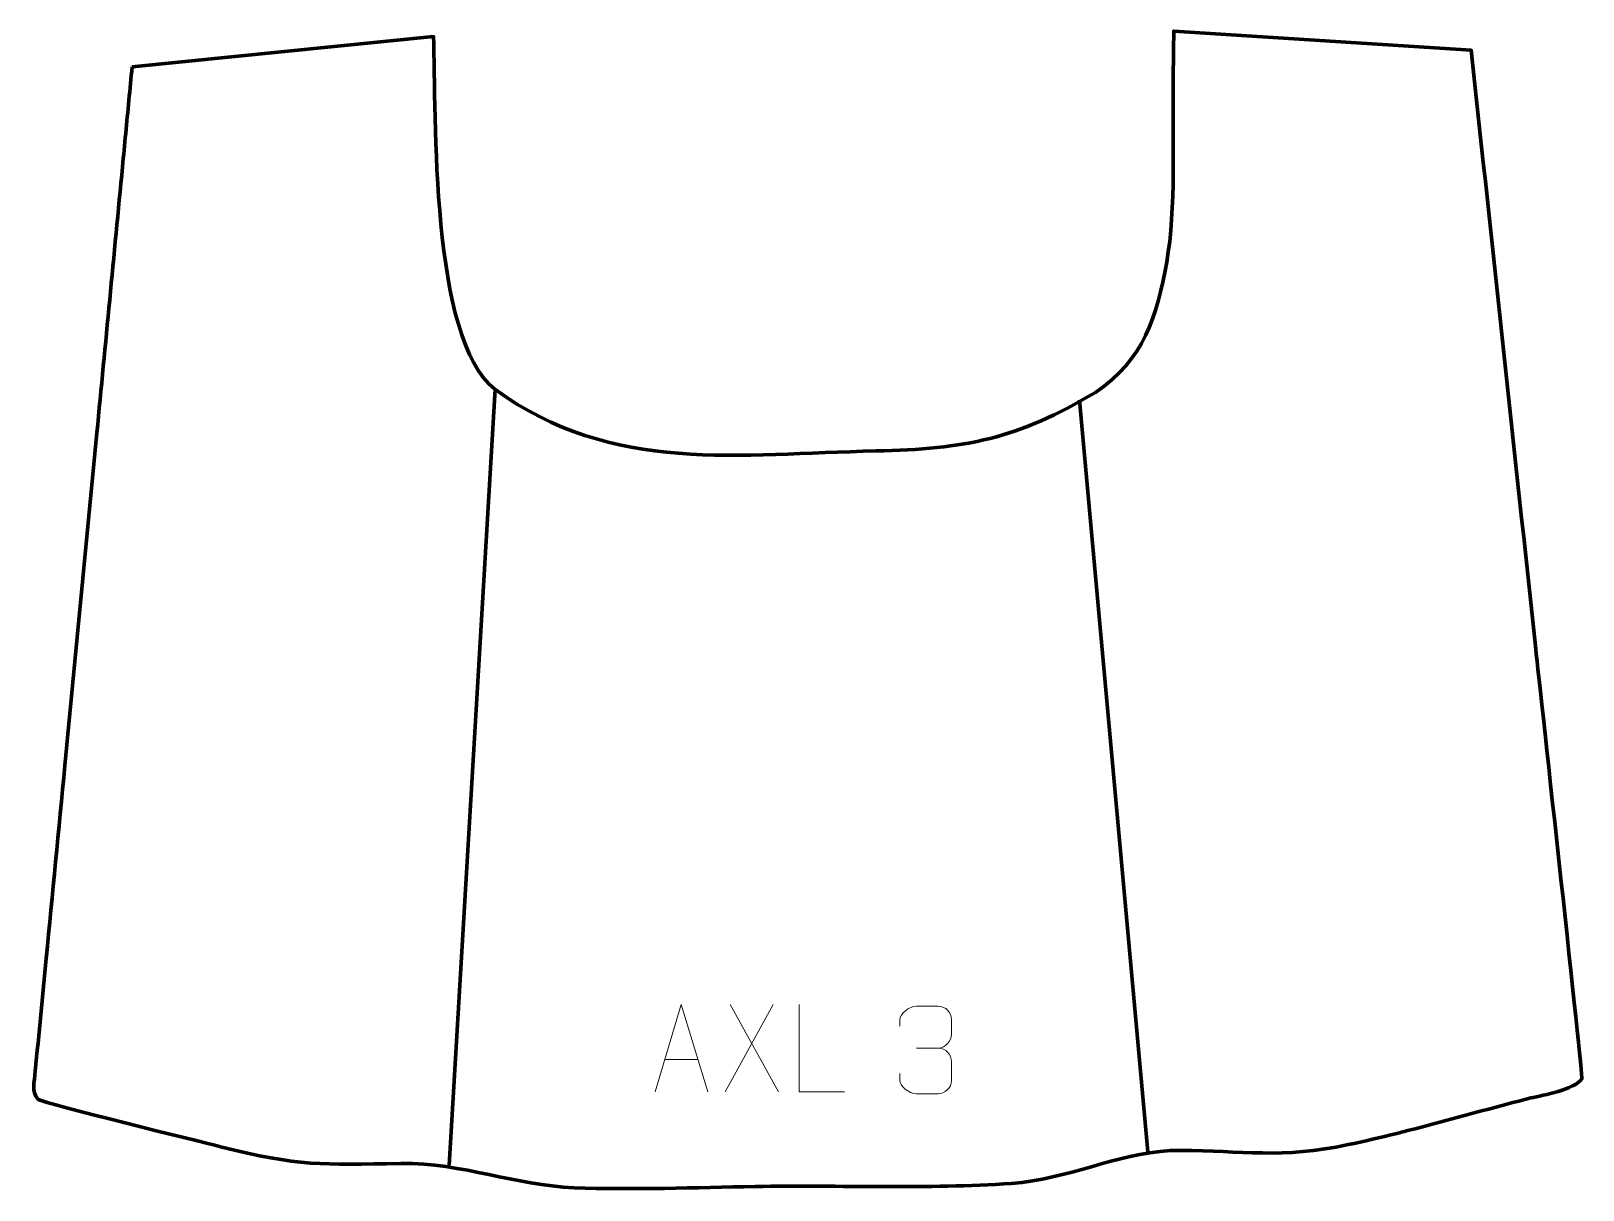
# Model space of a CAD drawing. Header units: millimetres. Extents: x 801 to 1244, y -74 to 257.
import ezdxf

# ---------------------------------------------------------------- set-up
doc = ezdxf.new("R2010")
doc.units = ezdxf.units.MM
doc.header["$MEASUREMENT"] = 0
doc.layers.add('layer 2', color=7, linetype='Continuous')
doc.layers.add('layer 3', color=7, linetype='Continuous')

msp = doc.modelspace()

# ---------------------------------------------------------------- linework, layer by layer
at = {"layer": 'layer 2', "color": 142, "lineweight": 158}
for points in [[(933.4351, 154.6794), (933.4351, 154.6794), (920.269, -66.4755), (920.269, -66.4755)], [(1100.0352, 151.5473), (1100.0352, 151.5473), (1119.4495, -62.6861), (1119.4495, -62.6861)]]:
    msp.add_open_spline(points, degree=3, dxfattribs=at)
at = {"layer": 'layer 2', "color": 142, "lineweight": 9}
for points, knots in [([(979.0667, -45.6287), (979.0667, -45.6287), (986.4421, -20.6602), (986.4421, -20.6602), (986.4421, -20.6602), (986.4421, -20.6602), (994.0166, -45.6287), (994.0166, -45.6287)], [0, 0, 0, 0, 0.33333333, 0.33333333, 0.33333333, 0.33333333, 1, 1, 1, 1]), ([(1033.044, -45.6288), (1033.044, -45.6288), (1020.0871, -45.6288), (1020.0871, -45.6288), (1020.0871, -45.6288), (1020.0871, -45.6288), (1020.0871, -20.6603), (1020.0871, -20.6603)], [0, 0, 0, 0, 0.33333333, 0.33333333, 0.33333333, 0.33333333, 1, 1, 1, 1]), ([(1048.7709, -26.8956), (1048.7709, -26.8956), (1048.7709, -25.0372), (1048.7709, -25.0372), (1048.7709, -25.0372), (1048.7566, -23.2943), (1051.4227, -21.1749), (1053.483, -21.1977), (1053.483, -21.1977), (1055.5483, -21.1977), (1057.6136, -21.1977), (1059.6786, -21.1977), (1059.6786, -21.1977), (1061.8744, -21.1888), (1063.4736, -23.0368), (1063.518, -24.95), (1063.518, -24.95), (1063.5177, -26.3859), (1063.5177, -27.8219), (1063.518, -29.2583), (1063.518, -29.2583), (1063.4694, -30.9128), (1061.8659, -33.1441), (1059.6662, -33.1341), (1059.6662, -33.1341), (1061.8713, -33.1453), (1063.4802, -34.9496), (1063.5343, -37.0103), (1063.5343, -37.0103), (1063.5339, -38.7961), (1063.5339, -40.5819), (1063.5343, -42.3681), (1063.5343, -42.3681), (1063.5443, -44.4307), (1061.4883, -46.1949), (1059.6662, -46.1868), (1059.6662, -46.1868), (1057.5997, -46.1864), (1055.5333, -46.1864), (1053.4664, -46.1868), (1053.4664, -46.1868), (1051.2965, -46.1752), (1048.764, -43.7735), (1048.7454, -42.3109), (1048.7454, -42.3109), (1048.7454, -42.3109), (1048.7454, -40.4012), (1048.7454, -40.4012)], [0, 0, 0, 0, 0.07692308, 0.07692308, 0.07692308, 0.07692308, 0.15384615, 0.15384615, 0.15384615, 0.15384615, 0.23076923, 0.23076923, 0.23076923, 0.23076923, 0.30769231, 0.30769231, 0.30769231, 0.30769231, 0.38461538, 0.38461538, 0.38461538, 0.38461538, 0.46153846, 0.46153846, 0.46153846, 0.46153846, 0.53846154, 0.53846154, 0.53846154, 0.53846154, 0.61538462, 0.61538462, 0.61538462, 0.61538462, 0.69230769, 0.69230769, 0.69230769, 0.69230769, 0.76923077, 0.76923077, 0.76923077, 0.76923077, 0.84615385, 0.84615385, 0.84615385, 0.84615385, 1, 1, 1, 1])]:
    msp.add_open_spline(points, degree=3, knots=knots, dxfattribs=at)
for points in [[(1012.7002, -20.6602), (1012.7002, -20.6602), (998.9514, -45.571), (998.9514, -45.571)], [(1000.4069, -20.6602), (1000.4069, -20.6602), (1014.1557, -45.6287), (1014.1557, -45.6287)], [(1053.4834, -33.1445), (1053.4834, -33.1445), (1059.6836, -33.1445), (1059.6836, -33.1445)], [(981.7909, -36.3737), (981.7909, -36.3737), (991.2924, -36.3737), (991.2924, -36.3737)]]:
    msp.add_open_spline(points, degree=3, dxfattribs=at)
at = {"layer": 'layer 3', "color": 242, "lineweight": 158}
msp.add_open_spline([(829.9092, 246.5782), (829.9092, 246.5782), (915.8622, 255.2264), (915.8622, 255.2264), (915.8622, 255.2264), (916.5116, 232.602), (914.9282, 168.8625), (933.2846, 154.7354), (933.2846, 154.7354), (966.9615, 130.2055), (1003.0659, 136.3593), (1041.898, 137.0955), (1041.898, 137.0955), (1067.3012, 137.5771), (1082.5102, 140.612), (1104.5526, 153.8012), (1104.5526, 153.8012), (1118.4038, 163.2852), (1121.9966, 175.1221), (1124.8482, 190.9431), (1124.8482, 190.9431), (1127.5719, 206.0542), (1126.5001, 226.6128), (1126.6908, 242.3948), (1126.6908, 242.3948), (1126.7489, 247.2012), (1126.8063, 252.0076), (1126.8619, 256.8141), (1126.8619, 256.8141), (1126.8619, 256.8141), (1211.6676, 251.3427), (1211.6676, 251.3427), (1211.6676, 251.3427), (1217.8022, 194.4188), (1223.9368, 137.4949), (1230.0713, 80.571), (1230.0713, 80.571), (1231.3681, 68.5576), (1243.5222, -41.3576), (1243.2052, -41.8418), (1243.2052, -41.8418), (1241.1273, -45.0147), (1232.1759, -46.466), (1228.6954, -47.3386), (1228.6954, -47.3386), (1210.579, -51.8967), (1191.35, -57.8104), (1173.17, -61.3286), (1173.17, -61.3286), (1155.3942, -64.6507), (1143.1299, -62.0432), (1125.8996, -62.2973), (1125.8996, -62.2973), (1110.0512, -63.308), (1096.8327, -70.5113), (1080.5955, -71.689), (1080.5955, -71.689), (1056.5969, -73.3222), (1031.6731, -72.1802), (1007.4843, -72.5886), (1007.4843, -72.5886), (990.6245, -72.8732), (972.6943, -73.5636), (955.9198, -72.9194), (955.9198, -72.9194), (939.0144, -72.2702), (924.3282, -65.8432), (906.5012, -65.9973), (906.5012, -65.9973), (883.843, -66.3874), (877.6129, -66.8974), (855.0649, -61.2257), (855.0649, -61.2257), (848.8638, -59.6659), (805.1062, -48.9258), (803.1321, -47.7365), (803.1321, -47.7365), (801.0922, -45.3687), (802.0261, -42.8091), (802.3147, -39.7146), (802.3147, -39.7146), (803.3152, -28.987), (804.4104, -18.2711), (805.4513, -7.548), (805.4513, -7.548), (807.2157, 10.7844), (808.9802, 29.1169), (810.7445, 47.4495), (810.7445, 47.4495), (813.7865, 79.0572), (816.8286, 110.6649), (819.8706, 142.2727), (819.8706, 142.2727), (822.3041, 167.5588), (824.7378, 192.845), (827.1713, 218.1313), (827.1713, 218.1313), (827.7798, 224.4527), (828.3882, 230.7743), (828.9965, 237.0959), (828.9965, 237.0959), (829.3008, 240.2566), (829.605, 243.4174), (829.9092, 246.5782)], degree=3, knots=[0, 0, 0, 0, 0.03703704, 0.03703704, 0.03703704, 0.03703704, 0.07407407, 0.07407407, 0.07407407, 0.07407407, 0.11111111, 0.11111111, 0.11111111, 0.11111111, 0.14814815, 0.14814815, 0.14814815, 0.14814815, 0.18518519, 0.18518519, 0.18518519, 0.18518519, 0.22222222, 0.22222222, 0.22222222, 0.22222222, 0.25925926, 0.25925926, 0.25925926, 0.25925926, 0.2962963, 0.2962963, 0.2962963, 0.2962963, 0.33333333, 0.33333333, 0.33333333, 0.33333333, 0.37037037, 0.37037037, 0.37037037, 0.37037037, 0.40740741, 0.40740741, 0.40740741, 0.40740741, 0.44444444, 0.44444444, 0.44444444, 0.44444444, 0.48148148, 0.48148148, 0.48148148, 0.48148148, 0.51851852, 0.51851852, 0.51851852, 0.51851852, 0.55555556, 0.55555556, 0.55555556, 0.55555556, 0.59259259, 0.59259259, 0.59259259, 0.59259259, 0.62962963, 0.62962963, 0.62962963, 0.62962963, 0.66666667, 0.66666667, 0.66666667, 0.66666667, 0.7037037, 0.7037037, 0.7037037, 0.7037037, 0.74074074, 0.74074074, 0.74074074, 0.74074074, 0.77777778, 0.77777778, 0.77777778, 0.77777778, 0.81481481, 0.81481481, 0.81481481, 0.81481481, 0.85185185, 0.85185185, 0.85185185, 0.85185185, 0.88888889, 0.88888889, 0.88888889, 0.88888889, 0.92592593, 0.92592593, 0.92592593, 0.92592593, 1, 1, 1, 1], dxfattribs=at)

doc.saveas('drawing.dxf')
